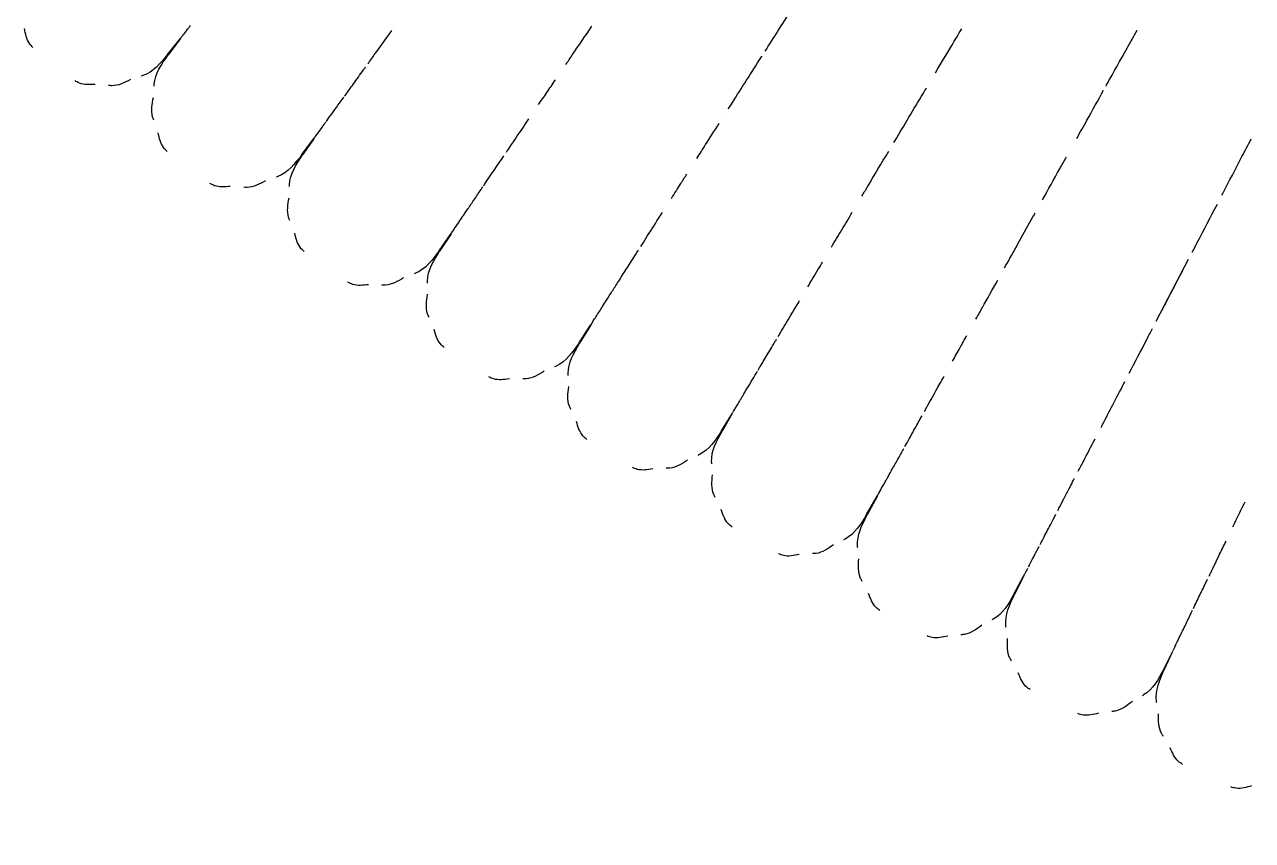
# Model space of a CAD drawing. Extents: x -360 to 379, y -342 to 365.
# Drawn here: x -29.24 to -15.99, y -193.83 to -185.04 of the extents above; entities that cross this region are included whole.
import ezdxf

# ---------------------------------------------------------------- set-up
doc = ezdxf.new("R2010")
doc.units = 0
doc.layers.get('0').update_dxf_attribs({"linetype": 'CONTINUOUS'})

msp = doc.modelspace()

# ---------------------------------------------------------------- linework, layer by layer
at = {"color": 7, "linetype": 'CONTINUOUS'}
for p, q in [((-25.25, -185.066), (-25.25, -185.066)), ((-27.693, -185.359), (-27.556, -185.186)), ((-27.556, -185.186), (-27.688, -185.363)), ((-27.688, -185.363), (-27.688, -185.363)), ((-27.991, -185.603), (-27.991, -185.603)), ((-21.678, -185.997), (-21.678, -185.997)), ((-26.244, -186.438), (-26.112, -186.261)), ((-26.116, -186.266), (-26.239, -186.441)), ((-26.535, -186.69), (-26.535, -186.69)), ((-26.387, -186.797), (-26.387, -186.797)), ((-24.764, -187.474), (-24.634, -187.287)), ((-24.635, -187.29), (-24.759, -187.477)), ((-24.674, -187.344), (-24.674, -187.344)), ((-24.672, -187.346), (-24.672, -187.346)), ((-24.764, -187.474), (-24.764, -187.474)), ((-24.759, -187.477), (-24.759, -187.477)), ((-17.028, -188.234), (-16.68, -187.565)), ((-18.684, -187.693), (-18.684, -187.693)), ((-20.859, -187.983), (-20.859, -187.983)), ((-23.255, -188.467), (-23.13, -188.276)), ((-23.131, -188.279), (-23.249, -188.47)), ((-23.531, -188.736), (-23.531, -188.736)), ((-23.377, -188.834), (-23.377, -188.834)), ((-21.717, -189.415), (-21.601, -189.227)), ((-21.602, -189.229), (-21.712, -189.418)), ((-21.986, -189.692), (-21.986, -189.692)), ((-21.829, -189.786), (-21.829, -189.786)), ((-20.153, -190.318), (-20.039, -190.121)), ((-20.04, -190.124), (-20.147, -190.322)), ((-20.074, -190.182), (-20.074, -190.182)), ((-20.072, -190.183), (-20.072, -190.183)), ((-20.413, -190.603), (-20.413, -190.603)), ((-20.253, -190.692), (-20.253, -190.692)), ((-18.563, -191.176), (-18.459, -190.983)), ((-18.46, -190.987), (-18.557, -191.179)), ((-18.488, -191.037), (-18.488, -191.037)), ((-18.486, -191.038), (-18.486, -191.038)), ((-18.814, -191.468), (-18.814, -191.468)), ((-18.652, -191.553), (-18.652, -191.553)), ((-16.948, -191.987), (-16.85, -191.791)), ((-16.852, -191.795), (-16.943, -191.99)), ((-17.191, -192.286), (-17.191, -192.286)), ((-17.027, -192.366), (-17.027, -192.366))]:
    msp.add_line(p, q, dxfattribs=at)
for points, knots in [([(-24.621, -179.814), (-22.431, -180.869), (-12.72, -185.546), (-3.006, -190.215), (4.517, -193.832)], [0, 0, 0, 0, 0.2255069, 1, 1, 1, 1]), ([(-21.248, -185.323), (-21.156, -185.178), (-21.045, -185.005), (-20.931, -184.825), (-20.913, -184.796)], [0, 0, 0, 0, 0.837987, 1, 1, 1, 1]), ([(-27.553, -185.181), (-27.552, -185.18), (-27.551, -185.179), (-27.546, -185.173), (-27.535, -185.159), (-27.51, -185.126), (-27.478, -185.084), (-27.452, -185.051), (-27.445, -185.041)], [0, 0, 0, 0, 0.051757, 0.118213, 0.201302, 0.471299, 0.853099, 1, 1, 1, 1]), ([(-29.148, -185.283), (-29.161, -185.269), (-29.213, -185.213), (-29.227, -185.136), (-29.237, -185.078)], [0, 0, 0, 0, 0.252425, 1, 1, 1, 1]), ([(-25.534, -185.46), (-25.507, -185.423), (-25.436, -185.324), (-25.35, -185.205), (-25.284, -185.114), (-25.273, -185.098)], [0, 0, 0, 0, 0.325949, 0.880069, 1, 1, 1, 1]), ([(-23.397, -185.465), (-23.373, -185.43), (-23.285, -185.3), (-23.187, -185.156), (-23.116, -185.052)], [0, 0, 0, 0, 0.270938, 1, 1, 1, 1]), ([(-19.409, -185.554), (-19.351, -185.456), (-19.257, -185.299), (-19.162, -185.14), (-19.126, -185.08)], [0, 0, 0, 0, 0.623467, 1, 1, 1, 1]), ([(-17.57, -185.698), (-17.566, -185.69), (-17.49, -185.555), (-17.378, -185.353), (-17.271, -185.161), (-17.234, -185.096)], [0, 0, 0, 0, 0.035395, 0.674738, 1, 1, 1, 1]), ([(-27.693, -185.359), (-27.772, -185.453), (-27.854, -185.553), (-27.972, -185.59), (-27.978, -185.592)], [0, 0, 0, 0, 0.94853, 1, 1, 1, 1]), ([(-27.839, -185.699), (-27.839, -185.692), (-27.834, -185.569), (-27.759, -185.463), (-27.688, -185.363)], [0, 0, 0, 0, 0.051116, 1, 1, 1, 1]), ([(-21.645, -185.945), (-21.63, -185.922), (-21.517, -185.744), (-21.394, -185.552), (-21.284, -185.379), (-21.282, -185.376)], [0, 0, 0, 0, 0.128648, 0.985229, 1, 1, 1, 1]), ([(-25.786, -185.809), (-25.784, -185.806), (-25.754, -185.765), (-25.686, -185.671), (-25.612, -185.568), (-25.565, -185.503), (-25.557, -185.492)], [0, 0, 0, 0, 0.032646, 0.452936, 0.908915, 1, 1, 1, 1]), ([(-28.476, -185.68), (-28.534, -185.683), (-28.613, -185.688), (-28.679, -185.65), (-28.695, -185.64)], [0, 0, 0, 0, 0.747575, 1, 1, 1, 1]), ([(-28.094, -185.629), (-28.159, -185.663), (-28.237, -185.702), (-28.32, -185.693), (-28.332, -185.691)], [0, 0, 0, 0, 0.847683, 1, 1, 1, 1]), ([(-23.691, -185.898), (-23.662, -185.856), (-23.606, -185.773), (-23.542, -185.679), (-23.51, -185.632)], [0, 0, 0, 0, 0.508429, 1, 1, 1, 1]), ([(-27.844, -186.066), (-27.848, -186.054), (-27.878, -185.977), (-27.861, -185.892), (-27.846, -185.82)], [0, 0, 0, 0, 0.152317, 1, 1, 1, 1]), ([(-25.982, -186.08), (-25.98, -186.078), (-25.962, -186.052), (-25.92, -185.994), (-25.859, -185.91), (-25.814, -185.848), (-25.792, -185.818)], [0, 0, 0, 0, 0.0362, 0.366752, 0.696173, 1, 1, 1, 1]), ([(-19.858, -186.306), (-19.854, -186.3), (-19.752, -186.129), (-19.634, -185.931), (-19.518, -185.737), (-19.507, -185.718)], [0, 0, 0, 0, 0.035372, 0.905569, 1, 1, 1, 1]), ([(-17.886, -186.263), (-17.849, -186.198), (-17.753, -186.026), (-17.656, -185.851), (-17.596, -185.743)], [0, 0, 0, 0, 0.380626, 1, 1, 1, 1]), ([(-26.108, -186.256), (-26.108, -186.255), (-26.108, -186.255), (-26.105, -186.25), (-26.101, -186.245), (-26.091, -186.231), (-26.068, -186.199), (-26.031, -186.149), (-26, -186.105), (-25.986, -186.086)], [0, 0, 0, 0, 0.0268699, 0.0840972, 0.1270055, 0.1769182, 0.4157565, 0.7525783, 1, 1, 1, 1]), ([(-24.039, -186.411), (-24.033, -186.402), (-23.977, -186.32), (-23.897, -186.201), (-23.815, -186.081), (-23.795, -186.051)], [0, 0, 0, 0, 0.081111, 0.770804, 1, 1, 1, 1]), ([(-21.985, -186.48), (-21.954, -186.431), (-21.878, -186.311), (-21.793, -186.178), (-21.744, -186.1)], [0, 0, 0, 0, 0.413357, 1, 1, 1, 1]), ([(-27.7, -186.404), (-27.714, -186.39), (-27.768, -186.336), (-27.783, -186.259), (-27.795, -186.202)], [0, 0, 0, 0, 0.252425, 1, 1, 1, 1]), ([(-16.32, -186.875), (-16.317, -186.869), (-16.245, -186.731), (-16.139, -186.527), (-16.037, -186.332), (-16.004, -186.268)], [0, 0, 0, 0, 0.032328, 0.684701, 1, 1, 1, 1]), ([(-26.244, -186.438), (-26.32, -186.535), (-26.4, -186.637), (-26.516, -186.677), (-26.523, -186.679)], [0, 0, 0, 0, 0.94853, 1, 1, 1, 1]), ([(-26.38, -186.782), (-26.38, -186.775), (-26.379, -186.652), (-26.307, -186.544), (-26.239, -186.441)], [0, 0, 0, 0, 0.051116, 1, 1, 1, 1]), ([(-24.284, -186.772), (-24.281, -186.768), (-24.244, -186.713), (-24.173, -186.608), (-24.097, -186.497), (-24.065, -186.45)], [0, 0, 0, 0, 0.040947, 0.589295, 1, 1, 1, 1]), ([(-20.204, -186.887), (-20.184, -186.853), (-20.092, -186.699), (-19.992, -186.531), (-19.914, -186.4)], [0, 0, 0, 0, 0.21636, 1, 1, 1, 1]), ([(-18.255, -186.924), (-18.193, -186.814), (-18.109, -186.663), (-18.022, -186.506), (-17.998, -186.465)], [0, 0, 0, 0, 0.732981, 1, 1, 1, 1]), ([(-27.017, -186.781), (-27.076, -186.786), (-27.154, -186.793), (-27.221, -186.757), (-27.238, -186.748)], [0, 0, 0, 0, 0.747575, 1, 1, 1, 1]), ([(-26.637, -186.72), (-26.701, -186.755), (-26.777, -186.796), (-26.861, -186.79), (-26.873, -186.789)], [0, 0, 0, 0, 0.847683, 1, 1, 1, 1]), ([(-22.259, -186.909), (-22.226, -186.857), (-22.173, -186.775), (-22.114, -186.681), (-22.092, -186.647)], [0, 0, 0, 0, 0.638893, 1, 1, 1, 1]), ([(-26.374, -187.149), (-26.379, -187.137), (-26.411, -187.061), (-26.396, -186.975), (-26.383, -186.903)], [0, 0, 0, 0, 0.1523173, 1, 1, 1, 1]), ([(-24.633, -187.287), (-24.631, -187.284), (-24.626, -187.277), (-24.614, -187.259), (-24.592, -187.226), (-24.563, -187.183), (-24.528, -187.132), (-24.502, -187.093), (-24.475, -187.054), (-24.433, -186.991), (-24.374, -186.905), (-24.319, -186.824), (-24.293, -186.786)], [0, 0, 0, 0, 0.053099, 0.116306, 0.172564, 0.345878, 0.431939, 0.500371, 0.57445, 0.654195, 0.835093, 1, 1, 1, 1]), ([(-16.64, -187.49), (-16.622, -187.455), (-16.534, -187.286), (-16.442, -187.11), (-16.369, -186.97)], [0, 0, 0, 0, 0.201164, 1, 1, 1, 1]), ([(-22.59, -187.43), (-22.571, -187.399), (-22.51, -187.303), (-22.432, -187.182), (-22.37, -187.083), (-22.356, -187.062)], [0, 0, 0, 0, 0.273374, 0.844225, 1, 1, 1, 1]), ([(-20.533, -187.437), (-20.496, -187.375), (-20.424, -187.255), (-20.345, -187.122), (-20.307, -187.058)], [0, 0, 0, 0, 0.516484, 1, 1, 1, 1]), ([(-18.665, -187.66), (-18.657, -187.645), (-18.56, -187.47), (-18.448, -187.271), (-18.343, -187.082), (-18.335, -187.068)], [0, 0, 0, 0, 0.077983, 0.934408, 1, 1, 1, 1]), ([(-26.221, -187.482), (-26.235, -187.469), (-26.29, -187.417), (-26.308, -187.34), (-26.322, -187.284)], [0, 0, 0, 0, 0.252425, 1, 1, 1, 1]), ([(-24.764, -187.474), (-24.837, -187.573), (-24.914, -187.678), (-25.03, -187.721), (-25.035, -187.723)], [0, 0, 0, 0, 0.9488845, 1, 1, 1, 1]), ([(-24.891, -187.822), (-24.891, -187.815), (-24.893, -187.692), (-24.824, -187.582), (-24.759, -187.477)], [0, 0, 0, 0, 0.051116, 1, 1, 1, 1]), ([(-23.113, -188.25), (-23.109, -188.244), (-23.097, -188.225), (-23.072, -188.185), (-23.038, -188.133), (-23, -188.073), (-22.955, -188.002), (-22.899, -187.913), (-22.829, -187.804), (-22.744, -187.671), (-22.673, -187.559), (-22.626, -187.485), (-22.615, -187.469)], [0, 0, 0, 0, 0.044304, 0.139073, 0.234317, 0.319982, 0.417033, 0.533879, 0.662529, 0.803066, 0.955581, 1, 1, 1, 1]), ([(-20.788, -187.864), (-20.751, -187.803), (-20.701, -187.719), (-20.644, -187.623), (-20.629, -187.597)], [0, 0, 0, 0, 0.734509, 1, 1, 1, 1]), ([(-16.965, -188.114), (-16.931, -188.048), (-16.859, -187.909), (-16.782, -187.763), (-16.742, -187.686)], [0, 0, 0, 0, 0.475651, 1, 1, 1, 1]), ([(-25.527, -187.84), (-25.585, -187.847), (-25.663, -187.856), (-25.731, -187.822), (-25.748, -187.813)], [0, 0, 0, 0, 0.747575, 1, 1, 1, 1]), ([(-25.148, -187.767), (-25.212, -187.804), (-25.287, -187.848), (-25.37, -187.844), (-25.383, -187.843)], [0, 0, 0, 0, 0.847683, 1, 1, 1, 1]), ([(-18.973, -188.211), (-18.95, -188.169), (-18.876, -188.038), (-18.795, -187.892), (-18.739, -187.793)], [0, 0, 0, 0, 0.313918, 1, 1, 1, 1]), ([(-24.873, -188.189), (-24.879, -188.177), (-24.913, -188.101), (-24.901, -188.016), (-24.89, -187.943)], [0, 0, 0, 0, 0.152317, 1, 1, 1, 1]), ([(-21.107, -188.399), (-21.082, -188.357), (-21.018, -188.249), (-20.941, -188.121), (-20.885, -188.027), (-20.876, -188.012)], [0, 0, 0, 0, 0.3487544, 0.8974763, 1, 1, 1, 1]), ([(-24.711, -188.518), (-24.725, -188.505), (-24.782, -188.454), (-24.802, -188.378), (-24.817, -188.322)], [0, 0, 0, 0, 0.252425, 1, 1, 1, 1]), ([(-23.13, -188.276), (-23.123, -188.266), (-23.115, -188.254), (-23.123, -188.266), (-23.125, -188.269), (-23.126, -188.271), (-23.127, -188.272), (-23.128, -188.273), (-23.128, -188.274), (-23.129, -188.275), (-23.13, -188.276), (-23.131, -188.278), (-23.132, -188.28), (-23.13, -188.276), (-23.125, -188.269), (-23.121, -188.262), (-23.117, -188.257), (-23.116, -188.255)], [0, 0, 0, 0, 0.188215, 0.211323, 0.228792, 0.235633, 0.241428, 0.246476, 0.251224, 0.255929, 0.261254, 0.274741, 0.316299, 0.519465, 0.684785, 0.892248, 1, 1, 1, 1]), ([(-17.319, -188.793), (-17.257, -188.674), (-17.176, -188.519), (-17.089, -188.351), (-17.068, -188.311)], [0, 0, 0, 0, 0.764389, 1, 1, 1, 1]), ([(-23.255, -188.467), (-23.325, -188.568), (-23.399, -188.675), (-23.513, -188.722), (-23.519, -188.724)], [0, 0, 0, 0, 0.9485297, 1, 1, 1, 1]), ([(-23.371, -188.818), (-23.371, -188.812), (-23.377, -188.688), (-23.312, -188.576), (-23.249, -188.47)], [0, 0, 0, 0, 0.051116, 1, 1, 1, 1]), ([(-21.324, -188.763), (-21.322, -188.758), (-21.295, -188.713), (-21.234, -188.612), (-21.171, -188.506), (-21.131, -188.439), (-21.125, -188.429)], [0, 0, 0, 0, 0.0469075, 0.4676944, 0.9249834, 1, 1, 1, 1]), ([(-19.226, -188.665), (-19.2, -188.618), (-19.151, -188.531), (-19.096, -188.432), (-19.071, -188.387)], [0, 0, 0, 0, 0.549112, 1, 1, 1, 1]), ([(-24.007, -188.855), (-24.065, -188.863), (-24.142, -188.875), (-24.211, -188.843), (-24.229, -188.835)], [0, 0, 0, 0, 0.747575, 1, 1, 1, 1]), ([(-23.63, -188.771), (-23.693, -188.81), (-23.767, -188.856), (-23.85, -188.854), (-23.863, -188.854)], [0, 0, 0, 0, 0.847683, 1, 1, 1, 1]), ([(-21.588, -189.206), (-21.588, -189.205), (-21.585, -189.2), (-21.573, -189.179), (-21.553, -189.146), (-21.53, -189.107), (-21.507, -189.069), (-21.487, -189.035), (-21.464, -188.996), (-21.429, -188.939), (-21.386, -188.867), (-21.349, -188.804), (-21.331, -188.774)], [0, 0, 0, 0, 0.003952, 0.089163, 0.199045, 0.331941, 0.405874, 0.486617, 0.574196, 0.668633, 0.847214, 1, 1, 1, 1]), ([(-19.528, -189.206), (-19.521, -189.193), (-19.471, -189.103), (-19.401, -188.978), (-19.332, -188.854), (-19.316, -188.826)], [0, 0, 0, 0, 0.10774, 0.794548, 1, 1, 1, 1]), ([(-17.625, -189.381), (-17.619, -189.37), (-17.543, -189.224), (-17.456, -189.057), (-17.37, -188.892), (-17.367, -188.885)], [0, 0, 0, 0, 0.0762, 0.959704, 1, 1, 1, 1]), ([(-23.343, -189.185), (-23.349, -189.173), (-23.386, -189.098), (-23.376, -189.012), (-23.367, -188.939)], [0, 0, 0, 0, 0.152317, 1, 1, 1, 1]), ([(-21.599, -189.223), (-21.599, -189.223), (-21.599, -189.222), (-21.595, -189.216), (-21.591, -189.21)], [0, 0, 0, 0, 0.003704, 1, 1, 1, 1]), ([(-19.74, -189.585), (-19.736, -189.578), (-19.702, -189.518), (-19.642, -189.409), (-19.58, -189.298), (-19.555, -189.253)], [0, 0, 0, 0, 0.068689, 0.626863, 1, 1, 1, 1]), ([(-23.171, -189.508), (-23.186, -189.496), (-23.244, -189.447), (-23.267, -189.372), (-23.283, -189.316)], [0, 0, 0, 0, 0.252425, 1, 1, 1, 1]), ([(-21.717, -189.415), (-21.784, -189.518), (-21.855, -189.627), (-21.968, -189.678), (-21.974, -189.68)], [0, 0, 0, 0, 0.94853, 1, 1, 1, 1]), ([(-21.823, -189.77), (-21.824, -189.764), (-21.833, -189.64), (-21.771, -189.526), (-21.712, -189.418)], [0, 0, 0, 0, 0.05147, 1, 1, 1, 1]), ([(-17.869, -189.85), (-17.851, -189.816), (-17.795, -189.708), (-17.731, -189.585), (-17.688, -189.502)], [0, 0, 0, 0, 0.322305, 1, 1, 1, 1]), ([(-20.04, -190.123), (-20.04, -190.123), (-20.041, -190.125), (-20.032, -190.109), (-20.023, -190.092), (-20.003, -190.056), (-19.977, -190.011), (-19.947, -189.957), (-19.925, -189.917), (-19.902, -189.875), (-19.865, -189.809), (-19.816, -189.722), (-19.771, -189.642), (-19.751, -189.606)], [0, 0, 0, 0, 0.006813, 0.073038, 0.136208, 0.19244, 0.365658, 0.45166, 0.520057, 0.59414, 0.67393, 0.854765, 1, 1, 1, 1]), ([(-22.458, -189.825), (-22.515, -189.835), (-22.592, -189.849), (-22.663, -189.819), (-22.68, -189.811)], [0, 0, 0, 0, 0.747575, 1, 1, 1, 1]), ([(-22.084, -189.731), (-22.145, -189.771), (-22.217, -189.819), (-22.301, -189.82), (-22.314, -189.82)], [0, 0, 0, 0, 0.847683, 1, 1, 1, 1]), ([(-21.785, -190.135), (-21.791, -190.124), (-21.83, -190.05), (-21.822, -189.964), (-21.815, -189.891)], [0, 0, 0, 0, 0.1523173, 1, 1, 1, 1]), ([(-18.09, -190.275), (-18.082, -190.259), (-18.039, -190.177), (-17.979, -190.061), (-17.923, -189.953), (-17.909, -189.926)], [0, 0, 0, 0, 0.153567, 0.787888, 1, 1, 1, 1]), ([(-16.201, -190.45), (-16.187, -190.421), (-16.147, -190.338), (-16.1, -190.242), (-16.07, -190.18)], [0, 0, 0, 0, 0.354115, 1, 1, 1, 1]), ([(-21.603, -190.454), (-21.618, -190.442), (-21.678, -190.395), (-21.703, -190.32), (-21.721, -190.265)], [0, 0, 0, 0, 0.252425, 1, 1, 1, 1]), ([(-20.153, -190.318), (-20.217, -190.424), (-20.284, -190.534), (-20.396, -190.588), (-20.402, -190.591)], [0, 0, 0, 0, 0.94853, 1, 1, 1, 1]), ([(-20.249, -190.676), (-20.249, -190.67), (-20.262, -190.547), (-20.203, -190.431), (-20.147, -190.322)], [0, 0, 0, 0, 0.05147, 1, 1, 1, 1]), ([(-18.281, -190.642), (-18.267, -190.614), (-18.23, -190.543), (-18.173, -190.435), (-18.128, -190.348), (-18.112, -190.316)], [0, 0, 0, 0, 0.287568, 0.743074, 1, 1, 1, 1]), ([(-16.459, -190.983), (-16.453, -190.971), (-16.417, -190.897), (-16.358, -190.775), (-16.299, -190.652), (-16.275, -190.604)], [0, 0, 0, 0, 0.108937, 0.649169, 1, 1, 1, 1]), ([(-20.881, -190.75), (-20.938, -190.761), (-21.015, -190.777), (-21.086, -190.749), (-21.104, -190.742)], [0, 0, 0, 0, 0.747575, 1, 1, 1, 1]), ([(-20.51, -190.644), (-20.57, -190.687), (-20.641, -190.737), (-20.724, -190.74), (-20.737, -190.74)], [0, 0, 0, 0, 0.847683, 1, 1, 1, 1]), ([(-18.405, -190.881), (-18.402, -190.874), (-18.386, -190.844), (-18.351, -190.775), (-18.315, -190.707), (-18.293, -190.665), (-18.29, -190.658)], [0, 0, 0, 0, 0.115807, 0.529777, 0.929588, 1, 1, 1, 1]), ([(-20.199, -191.04), (-20.206, -191.029), (-20.247, -190.957), (-20.242, -190.87), (-20.237, -190.797)], [0, 0, 0, 0, 0.152317, 1, 1, 1, 1]), ([(-18.456, -190.977), (-18.456, -190.978), (-18.456, -190.978), (-18.455, -190.976), (-18.449, -190.964), (-18.435, -190.938), (-18.419, -190.907), (-18.413, -190.896)], [0, 0, 0, 0, 0.02705, 0.079601, 0.17671, 0.704802, 1, 1, 1, 1]), ([(-18.456, -190.978), (-18.456, -190.978), (-18.456, -190.978), (-18.456, -190.978), (-18.456, -190.978), (-18.456, -190.978)], [0, 0, 0, 0, 0.0341754, 0.8076723, 1, 1, 1, 1]), ([(-16.628, -191.332), (-16.616, -191.308), (-16.584, -191.241), (-16.533, -191.135), (-16.491, -191.048), (-16.474, -191.014)], [0, 0, 0, 0, 0.252677, 0.705448, 1, 1, 1, 1]), ([(-20.009, -191.354), (-20.024, -191.342), (-20.085, -191.296), (-20.112, -191.223), (-20.132, -191.168)], [0, 0, 0, 0, 0.252425, 1, 1, 1, 1]), ([(-18.563, -191.176), (-18.624, -191.283), (-18.688, -191.396), (-18.798, -191.453), (-18.803, -191.455)], [0, 0, 0, 0, 0.94853, 1, 1, 1, 1]), ([(-18.648, -191.536), (-18.649, -191.53), (-18.665, -191.407), (-18.61, -191.29), (-18.557, -191.179)], [0, 0, 0, 0, 0.051116, 1, 1, 1, 1]), ([(-16.847, -191.785), (-16.847, -191.786), (-16.848, -191.786), (-16.847, -191.785), (-16.842, -191.774), (-16.831, -191.752), (-16.818, -191.725), (-16.805, -191.697), (-16.788, -191.662), (-16.765, -191.615), (-16.735, -191.554), (-16.696, -191.474), (-16.663, -191.405), (-16.641, -191.359), (-16.637, -191.35)], [0, 0, 0, 0, 0.000796, 0.00878, 0.069538, 0.17415, 0.239156, 0.315751, 0.403986, 0.503913, 0.636724, 0.787481, 0.956297, 1, 1, 1, 1]), ([(-18.91, -191.512), (-18.969, -191.556), (-19.039, -191.608), (-19.122, -191.614), (-19.135, -191.615)], [0, 0, 0, 0, 0.847683, 1, 1, 1, 1]), ([(-19.278, -191.628), (-19.335, -191.642), (-19.411, -191.66), (-19.483, -191.634), (-19.501, -191.627)], [0, 0, 0, 0, 0.747575, 1, 1, 1, 1]), ([(-18.588, -191.899), (-18.595, -191.888), (-18.638, -191.817), (-18.635, -191.73), (-18.633, -191.656)], [0, 0, 0, 0, 0.152317, 1, 1, 1, 1]), ([(-18.389, -192.206), (-18.404, -192.195), (-18.467, -192.151), (-18.496, -192.079), (-18.517, -192.024)], [0, 0, 0, 0, 0.252425, 1, 1, 1, 1]), ([(-16.948, -191.987), (-17.006, -192.095), (-17.067, -192.21), (-17.175, -192.27), (-17.181, -192.273)], [0, 0, 0, 0, 0.9485297, 1, 1, 1, 1]), ([(-17.023, -192.35), (-17.024, -192.343), (-17.044, -192.221), (-16.992, -192.102), (-16.943, -191.99)], [0, 0, 0, 0, 0.05147, 1, 1, 1, 1]), ([(-17.286, -192.333), (-17.344, -192.379), (-17.411, -192.433), (-17.495, -192.441), (-17.507, -192.442)], [0, 0, 0, 0, 0.847683, 1, 1, 1, 1]), ([(-17.65, -192.46), (-17.707, -192.475), (-17.782, -192.495), (-17.855, -192.471), (-17.873, -192.465)], [0, 0, 0, 0, 0.747575, 1, 1, 1, 1]), ([(-16.953, -192.71), (-16.96, -192.7), (-17.005, -192.629), (-17.005, -192.543), (-17.005, -192.469)], [0, 0, 0, 0, 0.152317, 1, 1, 1, 1]), ([(-16.744, -193.012), (-16.76, -193.001), (-16.824, -192.959), (-16.855, -192.887), (-16.878, -192.833)], [0, 0, 0, 0, 0.252425, 1, 1, 1, 1]), ([(-15.999, -193.243), (-16.055, -193.26), (-16.13, -193.283), (-16.203, -193.261), (-16.222, -193.256)], [0, 0, 0, 0, 0.747575, 1, 1, 1, 1])]:
    msp.add_open_spline(points, degree=3, knots=knots, dxfattribs=at)

doc.saveas('drawing.dxf')
